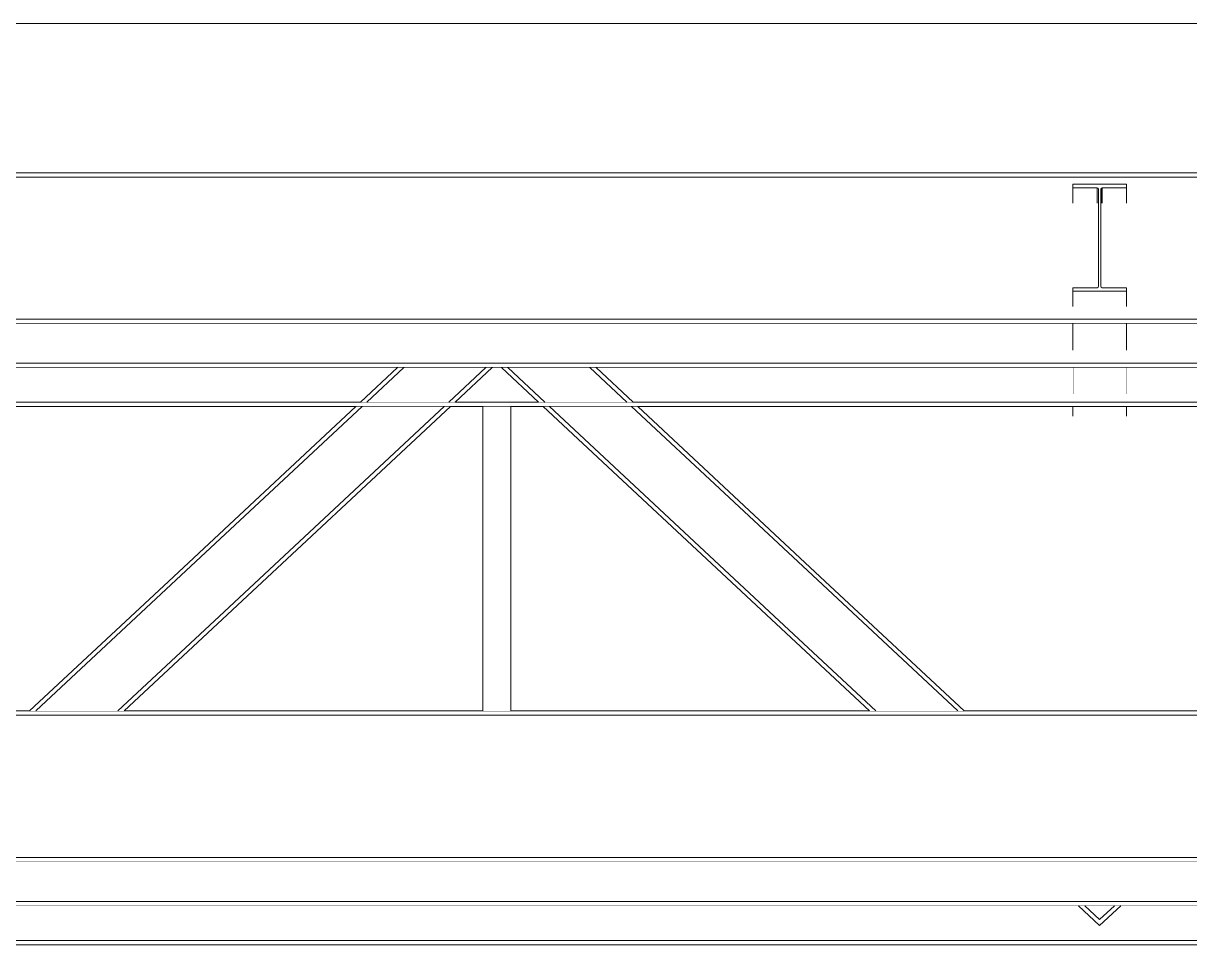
# Model space of a CAD drawing. Extents: x -3080 to 28500, y -1326 to 31609.
# Drawn here: x 1970 to 2240.9, y 28380.8 to 28594.8 of the extents above; entities that cross this region are included whole.
import ezdxf
from ezdxf.xclip import XClip

# ---------------------------------------------------------------- set-up
doc = ezdxf.new("R2010")
doc.units = 0
doc.header["$LTSCALE"] = 100
doc.header["$XCLIPFRAME"] = 2
doc.linetypes.add('188K-SM-07-F10-MECH-CR PIPE-Y2257103$0$X-S-FAB_SL ALL$0$Wipeout_Contour', pattern=[1, 0, -1])
for name, color, linetype in [('0-xref', 8, 'Continuous'), ('188K-SM-07-F10-MECH-CR PIPE-Y2257103$0$X-S-FAB_SL ALL$0$A-ROOF', 7, 'Continuous'), ('188K-SM-07-F10-MECH-CR PIPE-Y2257103$0$X-S-FAB_SL ALL$0$ASP_1', 1, 'Continuous'), ('188K-SM-07-F10-MECH-CR PIPE-Y2257103$0$X-S-FAB_SL ALL$0$Hattch', 7, 'Continuous'), ('188K-SM-07-F10-MECH-CR PIPE-Y2257103$0$X-S-FAB_SL ALL$0$S-TRUSS', 7, 'Continuous')]:
    doc.layers.add(name, color=color, linetype=linetype)

# ---------------------------------------------------------------- blocks, each defined once
blk = doc.blocks.new('188K-SM-07-F10-MECH-CR PIPE-Y2257103$0$X-S-FAB_SL ALL$0$剖面元素_595_3', base_point=(23061.26, -8263.06))
at = {"color": 254, "linetype": '188K-SM-07-F10-MECH-CR PIPE-Y2257103$0$X-S-FAB_SL ALL$0$Wipeout_Contour', "lineweight": 0, "ltscale": 123706.451728}
blk.add_wipeout([(24906.26, -6027.67), (35728.76, -6027.67), (35728.76, -5999.05), (24906.26, -5999.05)], dxfattribs=at).dxf.layer = '188K-SM-07-F10-MECH-CR PIPE-Y2257103$0$X-S-FAB_SL ALL$0$Hattch'
at = {"layer": '188K-SM-07-F10-MECH-CR PIPE-Y2257103$0$X-S-FAB_SL ALL$0$A-ROOF', "color": 6, "lineweight": 0}
blk.add_line((35728.76, -5999.05), (24863.76, -5999.05), dxfattribs=at)
blk = doc.blocks.new('188K-SM-07-F10-MECH-CR PIPE-Y2257103$0$X-S-FAB_SL ALL$0$剖面元素_843_3', base_point=(23061.26, -8263.06))
at = {"color": 254, "linetype": '188K-SM-07-F10-MECH-CR PIPE-Y2257103$0$X-S-FAB_SL ALL$0$Wipeout_Contour', "lineweight": 0, "ltscale": 104019.88169}
blk.add_wipeout([(25683.76, -6033.78), (24906.26, -6033.78), (24906.26, -6034.78), (25683.76, -6034.78)], dxfattribs=at).dxf.layer = '188K-SM-07-F10-MECH-CR PIPE-Y2257103$0$X-S-FAB_SL ALL$0$Hattch'
at = {"color": 254, "linetype": '188K-SM-07-F10-MECH-CR PIPE-Y2257103$0$X-S-FAB_SL ALL$0$Wipeout_Contour', "lineweight": 0, "ltscale": 156850.680588}
blk.add_wipeout([(24906.26, -6068.78), (25693.26, -6068.78), (25693.26, -6068.07), (25683.76, -6068.07), (25683.76, -6067.78), (24906.26, -6067.78)], dxfattribs=at).dxf.layer = '188K-SM-07-F10-MECH-CR PIPE-Y2257103$0$X-S-FAB_SL ALL$0$Hattch'
at = {"color": 254, "linetype": '188K-SM-07-F10-MECH-CR PIPE-Y2257103$0$X-S-FAB_SL ALL$0$Wipeout_Contour', "lineweight": 0, "ltscale": 104137.063914}
blk.add_wipeout([(25683.76, -6158.78), (24906.26, -6158.78), (24906.26, -6159.78), (25683.76, -6159.78)], dxfattribs=at).dxf.layer = '188K-SM-07-F10-MECH-CR PIPE-Y2257103$0$X-S-FAB_SL ALL$0$Hattch'
at = {"color": 254, "linetype": '188K-SM-07-F10-MECH-CR PIPE-Y2257103$0$X-S-FAB_SL ALL$0$Wipeout_Contour', "lineweight": 0, "ltscale": 157042.056673}
blk.add_wipeout([(24906.26, -6193.78), (25701.26, -6193.78), (25701.26, -6193.05), (25683.76, -6193.05), (25683.76, -6192.78), (24906.26, -6192.78)], dxfattribs=at).dxf.layer = '188K-SM-07-F10-MECH-CR PIPE-Y2257103$0$X-S-FAB_SL ALL$0$Hattch'
at = {"layer": '188K-SM-07-F10-MECH-CR PIPE-Y2257103$0$X-S-FAB_SL ALL$0$S-TRUSS', "color": 8, "lineweight": 0}
for p, q in [((25683.76, -6033.78), (24906.26, -6033.78)), ((25683.76, -6034.78), (24906.26, -6034.78)), ((25683.76, -6067.78), (24906.26, -6067.78)), ((25549.84, -6068.78), (25012.69, -6068.78)), ((24911.77, -6158.78), (25650.75, -6158.78)), ((24906.26, -6159.78), (25683.76, -6159.78)), ((24906.26, -6192.78), (25683.76, -6192.78)), ((24906.26, -6193.78), (25701.26, -6193.78))]:
    blk.add_line(p, q, dxfattribs=at)
blk = doc.blocks.new('188K-SM-07-F10-MECH-CR PIPE-Y2257103$0$X-S-FAB_SL ALL$0$剖面元素_846_3', base_point=(23061.26, -8263.06))
at = {"color": 254, "linetype": '188K-SM-07-F10-MECH-CR PIPE-Y2257103$0$X-S-FAB_SL ALL$0$Wipeout_Contour', "lineweight": 0, "ltscale": 208003.092091}
blk.add_wipeout([(25024.51, -6078.02), (25538.01, -6078.02), (25538.01, -6068.78), (25287.46, -6068.78), (25287.46, -6074.98), (25275.06, -6074.98), (25275.06, -6068.78), (25024.51, -6068.78)], dxfattribs=at).dxf.layer = '188K-SM-07-F10-MECH-CR PIPE-Y2257103$0$X-S-FAB_SL ALL$0$Hattch'
at = {"color": 254, "linetype": '188K-SM-07-F10-MECH-CR PIPE-Y2257103$0$X-S-FAB_SL ALL$0$Wipeout_Contour', "lineweight": 0, "ltscale": 157056.456322}
blk.add_wipeout([(24906.26, -6203.02), (24906.26, -6204.02), (25701.26, -6204.02), (25701.26, -6203.12), (25683.76, -6203.12), (25683.76, -6203.02)], dxfattribs=at).dxf.layer = '188K-SM-07-F10-MECH-CR PIPE-Y2257103$0$X-S-FAB_SL ALL$0$Hattch'
at = {"color": 254, "linetype": '188K-SM-07-F10-MECH-CR PIPE-Y2257103$0$X-S-FAB_SL ALL$0$Wipeout_Contour', "lineweight": 0, "ltscale": 104007.257778}
blk.add_wipeout([(25024.51, -6079.02), (25538.01, -6079.02), (25538.01, -6078.02), (25024.51, -6078.02)], dxfattribs=at).dxf.layer = '188K-SM-07-F10-MECH-CR PIPE-Y2257103$0$X-S-FAB_SL ALL$0$Hattch'
at = {"color": 254, "linetype": '188K-SM-07-F10-MECH-CR PIPE-Y2257103$0$X-S-FAB_SL ALL$0$Wipeout_Contour', "lineweight": 0, "ltscale": 104174.204394}
blk.add_wipeout([(24906.26, -6203.02), (25683.76, -6203.02), (25683.76, -6193.78), (24906.26, -6193.78)], dxfattribs=at).dxf.layer = '188K-SM-07-F10-MECH-CR PIPE-Y2257103$0$X-S-FAB_SL ALL$0$Hattch'
at = {"layer": '188K-SM-07-F10-MECH-CR PIPE-Y2257103$0$X-S-FAB_SL ALL$0$S-TRUSS', "color": 8, "lineweight": 0}
for p, q in [((25538.01, -6078.02), (25024.51, -6078.02)), ((25538.01, -6079.02), (25024.51, -6079.02)), ((24906.26, -6203.02), (25683.76, -6203.02)), ((24906.26, -6204.02), (25701.26, -6204.02))]:
    blk.add_line(p, q, dxfattribs=at)
blk = doc.blocks.new('188K-SM-07-F10-MECH-CR PIPE-Y2257103$0$X-S-FAB_SL ALL$0$剖面元素_969_3', base_point=(23061.26, -8263.06))
at = {"color": 254, "linetype": '188K-SM-07-F10-MECH-CR PIPE-Y2257103$0$X-S-FAB_SL ALL$0$Wipeout_Contour', "lineweight": 0, "ltscale": 103971.490158}
blk.add_wipeout([(25281.51, -6037.54), (25281.51, -6041.13), (25281.6, -6040.92), (25281.6, -6037.32)], dxfattribs=at).dxf.layer = '188K-SM-07-F10-MECH-CR PIPE-Y2257103$0$X-S-FAB_SL ALL$0$Hattch'
at = {"color": 254, "linetype": '188K-SM-07-F10-MECH-CR PIPE-Y2257103$0$X-S-FAB_SL ALL$0$Wipeout_Contour', "lineweight": 0, "ltscale": 103992.525593}
blk.add_wipeout([(25275.06, -6061.25), (25275.06, -6064.84), (25287.46, -6064.84), (25287.46, -6061.25)], dxfattribs=at).dxf.layer = '188K-SM-07-F10-MECH-CR PIPE-Y2257103$0$X-S-FAB_SL ALL$0$Hattch'
at = {"color": 254, "linetype": '188K-SM-07-F10-MECH-CR PIPE-Y2257103$0$X-S-FAB_SL ALL$0$Wipeout_Contour', "lineweight": 0, "ltscale": 104000.772566}
blk.add_wipeout([(25275.06, -6068.78), (25275.06, -6074.98), (25287.46, -6074.98), (25287.46, -6068.78)], dxfattribs=at).dxf.layer = '188K-SM-07-F10-MECH-CR PIPE-Y2257103$0$X-S-FAB_SL ALL$0$Hattch'
at = {"color": 254, "linetype": '188K-SM-07-F10-MECH-CR PIPE-Y2257103$0$X-S-FAB_SL ALL$0$Wipeout_Contour', "lineweight": 0, "ltscale": 104010.297241}
blk.add_wipeout([(25275.06, -6085.12), (25287.46, -6085.12), (25287.46, -6079.02), (25275.06, -6079.02)], dxfattribs=at).dxf.layer = '188K-SM-07-F10-MECH-CR PIPE-Y2257103$0$X-S-FAB_SL ALL$0$Hattch'
at = {"color": 254, "linetype": '188K-SM-07-F10-MECH-CR PIPE-Y2257103$0$X-S-FAB_SL ALL$0$Wipeout_Contour', "lineweight": 0, "ltscale": 104016.936449}
blk.add_wipeout([(25275.06, -6090.26), (25287.46, -6090.26), (25287.46, -6088.06), (25275.06, -6088.06)], dxfattribs=at).dxf.layer = '188K-SM-07-F10-MECH-CR PIPE-Y2257103$0$X-S-FAB_SL ALL$0$Hattch'
at = {"layer": '188K-SM-07-F10-MECH-CR PIPE-Y2257103$0$X-S-FAB_SL ALL$0$S-TRUSS', "color": 2, "lineweight": 0}
for p, q in [((25275.06, -6060.45), (25275.06, -6061.25)), ((25287.46, -6061.25), (25275.06, -6061.25)), ((25287.46, -6060.45), (25287.46, -6061.25))]:
    blk.add_line(p, q, dxfattribs=at)
at = {"layer": '188K-SM-07-F10-MECH-CR PIPE-Y2257103$0$X-S-FAB_SL ALL$0$S-TRUSS', "color": 8, "lineweight": 0}
for p, q in [((25275.06, -6061.25), (25275.06, -6064.84)), ((25287.46, -6061.25), (25287.46, -6064.84)), ((25275.06, -6068.78), (25275.06, -6074.98)), ((25287.46, -6068.78), (25287.46, -6074.98)), ((25275.06, -6079.02), (25275.06, -6085.12)), ((25287.46, -6079.02), (25287.46, -6085.12)), ((25275.06, -6088.06), (25275.06, -6090.26)), ((25287.46, -6088.06), (25287.46, -6090.26))]:
    blk.add_line(p, q, dxfattribs=at)
at = {"layer": '188K-SM-07-F10-MECH-CR PIPE-Y2257103$0$X-S-FAB_SL ALL$0$S-TRUSS', "color": 2, "lineweight": 0, "flags": 128}
for points in [[(25280.93, -6060.36), (25280.71, -6060.45), (25275.06, -6060.45)], [(25281.6, -6060.36), (25281.81, -6060.45), (25287.46, -6060.45)]]:
    blk.add_lwpolyline(points, dxfattribs=at)
at = {"color": 254, "linetype": '188K-SM-07-F10-MECH-CR PIPE-Y2257103$0$X-S-FAB_SL ALL$0$Wipeout_Contour', "lineweight": 0, "ltscale": 103971.93426}
blk.add_wipeout([(25281.81, -6037.24), (25281.6, -6037.32), (25281.6, -6040.92), (25281.81, -6040.83)], dxfattribs=at).dxf.layer = '188K-SM-07-F10-MECH-CR PIPE-Y2257103$0$X-S-FAB_SL ALL$0$Hattch'
at = {"color": 254, "linetype": '188K-SM-07-F10-MECH-CR PIPE-Y2257103$0$X-S-FAB_SL ALL$0$Wipeout_Contour', "lineweight": 0, "ltscale": 103983.296967}
blk.add_wipeout([(25287.46, -6037.24), (25281.81, -6037.24), (25281.81, -6040.83), (25287.46, -6040.83)], dxfattribs=at).dxf.layer = '188K-SM-07-F10-MECH-CR PIPE-Y2257103$0$X-S-FAB_SL ALL$0$Hattch'
at = {"layer": '188K-SM-07-F10-MECH-CR PIPE-Y2257103$0$X-S-FAB_SL ALL$0$S-TRUSS', "color": 2, "lineweight": 0}
blk.add_line((25287.46, -6036.44), (25287.46, -6037.24), dxfattribs=at)
at = {"layer": '188K-SM-07-F10-MECH-CR PIPE-Y2257103$0$X-S-FAB_SL ALL$0$S-TRUSS', "color": 8, "lineweight": 0}
blk.add_line((25287.46, -6037.24), (25287.46, -6040.83), dxfattribs=at)
at = {"color": 254, "linetype": '188K-SM-07-F10-MECH-CR PIPE-Y2257103$0$X-S-FAB_SL ALL$0$Wipeout_Contour', "lineweight": 0, "ltscale": 103957.035818}
blk.add_wipeout([(25280.71, -6037.24), (25275.06, -6037.24), (25275.06, -6040.83), (25280.71, -6040.83)], dxfattribs=at).dxf.layer = '188K-SM-07-F10-MECH-CR PIPE-Y2257103$0$X-S-FAB_SL ALL$0$Hattch'
at = {"layer": '188K-SM-07-F10-MECH-CR PIPE-Y2257103$0$X-S-FAB_SL ALL$0$S-TRUSS', "color": 2, "lineweight": 0}
blk.add_line((25275.06, -6036.44), (25275.06, -6037.24), dxfattribs=at)
at = {"layer": '188K-SM-07-F10-MECH-CR PIPE-Y2257103$0$X-S-FAB_SL ALL$0$S-TRUSS', "color": 8, "lineweight": 0}
blk.add_line((25275.06, -6037.24), (25275.06, -6040.83), dxfattribs=at)
at = {"color": 254, "linetype": '188K-SM-07-F10-MECH-CR PIPE-Y2257103$0$X-S-FAB_SL ALL$0$Wipeout_Contour', "lineweight": 0, "ltscale": 103968.479987}
blk.add_wipeout([(25280.71, -6037.24), (25280.71, -6040.83), (25280.93, -6040.92), (25280.93, -6037.32)], dxfattribs=at).dxf.layer = '188K-SM-07-F10-MECH-CR PIPE-Y2257103$0$X-S-FAB_SL ALL$0$Hattch'
at = {"color": 254, "linetype": '188K-SM-07-F10-MECH-CR PIPE-Y2257103$0$X-S-FAB_SL ALL$0$Wipeout_Contour', "lineweight": 0, "ltscale": 103969.202979}
blk.add_wipeout([(25280.93, -6037.32), (25280.93, -6040.92), (25281.01, -6041.13), (25281.01, -6037.54)], dxfattribs=at).dxf.layer = '188K-SM-07-F10-MECH-CR PIPE-Y2257103$0$X-S-FAB_SL ALL$0$Hattch'
at = {"layer": '188K-SM-07-F10-MECH-CR PIPE-Y2257103$0$X-S-FAB_SL ALL$0$S-TRUSS', "color": 2, "lineweight": 0}
blk.add_line((25287.46, -6036.44), (25275.06, -6036.44), dxfattribs=at)
at = {"layer": '188K-SM-07-F10-MECH-CR PIPE-Y2257103$0$X-S-FAB_SL ALL$0$S-TRUSS', "color": 8, "lineweight": 0}
for p, q in [((25280.71, -6037.24), (25280.71, -6040.83)), ((25281.81, -6037.24), (25281.81, -6040.83))]:
    blk.add_line(p, q, dxfattribs=at)
at = {"layer": '188K-SM-07-F10-MECH-CR PIPE-Y2257103$0$X-S-FAB_SL ALL$0$S-TRUSS', "color": 2, "lineweight": 0, "flags": 128}
for points in [[(25280.93, -6037.32), (25280.71, -6037.24), (25275.06, -6037.24)], [(25280.93, -6037.32), (25281.01, -6037.54), (25281.01, -6060.15), (25280.93, -6060.36)], [(25281.6, -6037.32), (25281.51, -6037.54), (25281.51, -6060.15), (25281.6, -6060.36)], [(25287.46, -6037.24), (25281.81, -6037.24), (25281.6, -6037.32)]]:
    blk.add_lwpolyline(points, dxfattribs=at)
blk = doc.blocks.new('188K-SM-07-F10-MECH-CR PIPE-Y2257103$0$X-S-FAB_SL ALL$0$剖面元素_1507_3', base_point=(23061.26, -8263.06))
at = {"color": 254, "linetype": '188K-SM-07-F10-MECH-CR PIPE-Y2257103$0$X-S-FAB_SL ALL$0$Wipeout_Contour', "lineweight": 0, "ltscale": 103186.789835}
blk.add_wipeout([(25024.51, -6079.02), (25024.51, -6087.06), (25109.58, -6087.06), (25118.2, -6079.02)], dxfattribs=at).dxf.layer = '188K-SM-07-F10-MECH-CR PIPE-Y2257103$0$X-S-FAB_SL ALL$0$Hattch'
at = {"color": 254, "linetype": '188K-SM-07-F10-MECH-CR PIPE-Y2257103$0$X-S-FAB_SL ALL$0$Wipeout_Contour', "lineweight": 0, "ltscale": 103466.828861}
blk.add_wipeout([(25140.19, -6079.02), (25131.57, -6087.06), (25150.96, -6087.06), (25142.33, -6079.02)], dxfattribs=at).dxf.layer = '188K-SM-07-F10-MECH-CR PIPE-Y2257103$0$X-S-FAB_SL ALL$0$Hattch'
at = {"color": 254, "linetype": '188K-SM-07-F10-MECH-CR PIPE-Y2257103$0$X-S-FAB_SL ALL$0$Wipeout_Contour', "lineweight": 0, "ltscale": 208021.445647}
blk.add_wipeout([(25275.06, -6079.02), (25164.32, -6079.02), (25172.95, -6087.06), (25389.58, -6087.06), (25398.2, -6079.02), (25287.46, -6079.02), (25287.46, -6085.12), (25275.06, -6085.12)], dxfattribs=at).dxf.layer = '188K-SM-07-F10-MECH-CR PIPE-Y2257103$0$X-S-FAB_SL ALL$0$Hattch'
at = {"color": 254, "linetype": '188K-SM-07-F10-MECH-CR PIPE-Y2257103$0$X-S-FAB_SL ALL$0$Wipeout_Contour', "lineweight": 0, "ltscale": 211553.649714}
blk.add_wipeout([(24906.26, -6213.06), (26506.26, -6213.06), (26506.26, -6212.06), (25718.76, -6212.06), (25718.76, -6212.87), (25683.76, -6212.87), (25683.76, -6212.06), (24906.26, -6212.06)], dxfattribs=at).dxf.layer = '188K-SM-07-F10-MECH-CR PIPE-Y2257103$0$X-S-FAB_SL ALL$0$Hattch'
at = {"color": 254, "linetype": '188K-SM-07-F10-MECH-CR PIPE-Y2257103$0$X-S-FAB_SL ALL$0$Wipeout_Contour', "lineweight": 0, "ltscale": 104015.721801}
blk.add_wipeout([(25024.51, -6087.06), (25024.51, -6088.06), (25538.01, -6088.06), (25538.01, -6087.06)], dxfattribs=at).dxf.layer = '188K-SM-07-F10-MECH-CR PIPE-Y2257103$0$X-S-FAB_SL ALL$0$Hattch'
at = {"color": 254, "linetype": '188K-SM-07-F10-MECH-CR PIPE-Y2257103$0$X-S-FAB_SL ALL$0$Wipeout_Contour', "lineweight": 0, "ltscale": 338468.998267}
blk.add_wipeout([(24906.26, -6204.02), (24906.26, -6212.06), (25683.76, -6212.06), (25683.76, -6204.02), (25566.2, -6204.02), (25561.26, -6208.62), (25556.33, -6204.02), (25286.2, -6204.02), (25281.26, -6208.62), (25276.33, -6204.02), (25006.2, -6204.02), (25001.26, -6208.62), (24996.33, -6204.02)], dxfattribs=at).dxf.layer = '188K-SM-07-F10-MECH-CR PIPE-Y2257103$0$X-S-FAB_SL ALL$0$Hattch'
at = {"layer": '188K-SM-07-F10-MECH-CR PIPE-Y2257103$0$X-S-FAB_SL ALL$0$S-TRUSS', "color": 8, "lineweight": 0}
for p, q in [((25538.01, -6087.06), (25024.51, -6087.06)), ((25538.01, -6088.06), (25024.51, -6088.06)), ((24906.26, -6212.06), (25683.76, -6212.06)), ((24906.26, -6213.06), (26506.26, -6213.06))]:
    blk.add_line(p, q, dxfattribs=at)
blk = doc.blocks.new('188K-SM-07-F10-MECH-CR PIPE-Y2257103$0$X-S-FAB_SL ALL$0$剖面元素_1720_3', base_point=(23061.26, -8263.06))
at = {"color": 254, "linetype": '188K-SM-07-F10-MECH-CR PIPE-Y2257103$0$X-S-FAB_SL ALL$0$Wipeout_Contour', "lineweight": 0, "ltscale": 103570.399916}
blk.add_wipeout([(25164.32, -6079.02), (25162.86, -6079.02), (25171.48, -6087.06), (25172.95, -6087.06)], dxfattribs=at).dxf.layer = '188K-SM-07-F10-MECH-CR PIPE-Y2257103$0$X-S-FAB_SL ALL$0$Hattch'
at = {"color": 254, "linetype": '188K-SM-07-F10-MECH-CR PIPE-Y2257103$0$X-S-FAB_SL ALL$0$Wipeout_Contour', "lineweight": 0, "ltscale": 103282.867774}
blk.add_wipeout([(25108.51, -6088.06), (25066.15, -6127.58), (25066.83, -6128.31), (25109.97, -6088.06)], dxfattribs=at).dxf.layer = '188K-SM-07-F10-MECH-CR PIPE-Y2257103$0$X-S-FAB_SL ALL$0$Hattch'
at = {"color": 254, "linetype": '188K-SM-07-F10-MECH-CR PIPE-Y2257103$0$X-S-FAB_SL ALL$0$Wipeout_Contour', "lineweight": 0, "ltscale": 78094.75671}
blk.add_wipeout([(25284.73, -6204.02), (25277.8, -6204.02), (25281.26, -6207.25)], dxfattribs=at).dxf.layer = '188K-SM-07-F10-MECH-CR PIPE-Y2257103$0$X-S-FAB_SL ALL$0$Hattch'
at = {"color": 254, "linetype": '188K-SM-07-F10-MECH-CR PIPE-Y2257103$0$X-S-FAB_SL ALL$0$Wipeout_Contour', "lineweight": 0, "ltscale": 103363.263379}
blk.add_wipeout([(25118.2, -6079.02), (25109.58, -6087.06), (25111.05, -6087.06), (25119.67, -6079.02)], dxfattribs=at).dxf.layer = '188K-SM-07-F10-MECH-CR PIPE-Y2257103$0$X-S-FAB_SL ALL$0$Hattch'
at = {"color": 254, "linetype": '188K-SM-07-F10-MECH-CR PIPE-Y2257103$0$X-S-FAB_SL ALL$0$Wipeout_Contour', "lineweight": 0, "ltscale": 103697.919535}
blk.add_wipeout([(25172.55, -6088.06), (25215.7, -6128.31), (25216.38, -6127.58), (25174.02, -6088.06)], dxfattribs=at).dxf.layer = '188K-SM-07-F10-MECH-CR PIPE-Y2257103$0$X-S-FAB_SL ALL$0$Hattch'
at = {"color": 254, "linetype": '188K-SM-07-F10-MECH-CR PIPE-Y2257103$0$X-S-FAB_SL ALL$0$Wipeout_Contour', "lineweight": 0, "ltscale": 156189.768636}
blk.add_wipeout([(25276.33, -6204.02), (25281.26, -6208.62), (25286.2, -6204.02), (25284.73, -6204.02), (25281.26, -6207.25), (25277.8, -6204.02)], dxfattribs=at).dxf.layer = '188K-SM-07-F10-MECH-CR PIPE-Y2257103$0$X-S-FAB_SL ALL$0$Hattch'
at = {"layer": '188K-SM-07-F10-MECH-CR PIPE-Y2257103$0$X-S-FAB_SL ALL$0$S-TRUSS', "color": 8, "lineweight": 0}
for p, q in [((25281.26, -6208.62), (25276.33, -6204.02)), ((25281.26, -6207.25), (25277.8, -6204.02)), ((25284.73, -6204.02), (25281.26, -6207.25)), ((25286.2, -6204.02), (25281.26, -6208.62))]:
    blk.add_line(p, q, dxfattribs=at)
at = {"color": 254, "linetype": '188K-SM-07-F10-MECH-CR PIPE-Y2257103$0$X-S-FAB_SL ALL$0$Wipeout_Contour', "lineweight": 0, "ltscale": 103530.502037}
blk.add_wipeout([(25143.8, -6079.02), (25152.42, -6087.06), (25171.48, -6087.06), (25162.86, -6079.02)], dxfattribs=at).dxf.layer = '188K-SM-07-F10-MECH-CR PIPE-Y2257103$0$X-S-FAB_SL ALL$0$Hattch'
at = {"color": 254, "linetype": '188K-SM-07-F10-MECH-CR PIPE-Y2257103$0$X-S-FAB_SL ALL$0$Wipeout_Contour', "lineweight": 0, "ltscale": 103314.624099}
blk.add_wipeout([(25066.83, -6128.31), (25075.7, -6137.82), (25129.03, -6088.06), (25109.97, -6088.06)], dxfattribs=at).dxf.layer = '188K-SM-07-F10-MECH-CR PIPE-Y2257103$0$X-S-FAB_SL ALL$0$Hattch'
at = {"color": 254, "linetype": '188K-SM-07-F10-MECH-CR PIPE-Y2257103$0$X-S-FAB_SL ALL$0$Wipeout_Contour', "lineweight": 0, "ltscale": 103403.158667}
blk.add_wipeout([(25119.67, -6079.02), (25111.05, -6087.06), (25130.1, -6087.06), (25138.73, -6079.02)], dxfattribs=at).dxf.layer = '188K-SM-07-F10-MECH-CR PIPE-Y2257103$0$X-S-FAB_SL ALL$0$Hattch'
at = {"color": 254, "linetype": '188K-SM-07-F10-MECH-CR PIPE-Y2257103$0$X-S-FAB_SL ALL$0$Wipeout_Contour', "lineweight": 0, "ltscale": 103670.929186}
blk.add_wipeout([(25172.55, -6088.06), (25153.5, -6088.06), (25206.83, -6137.82), (25215.7, -6128.31)], dxfattribs=at).dxf.layer = '188K-SM-07-F10-MECH-CR PIPE-Y2257103$0$X-S-FAB_SL ALL$0$Hattch'
at = {"color": 254, "linetype": '188K-SM-07-F10-MECH-CR PIPE-Y2257103$0$X-S-FAB_SL ALL$0$Wipeout_Contour', "lineweight": 0, "ltscale": 103169.111415}
blk.add_wipeout([(25032.7, -6158.78), (25034.17, -6158.78), (25066.83, -6128.31), (25066.15, -6127.58)], dxfattribs=at).dxf.layer = '188K-SM-07-F10-MECH-CR PIPE-Y2257103$0$X-S-FAB_SL ALL$0$Hattch'
at = {"color": 254, "linetype": '188K-SM-07-F10-MECH-CR PIPE-Y2257103$0$X-S-FAB_SL ALL$0$Wipeout_Contour', "lineweight": 0, "ltscale": 103490.6039}
blk.add_wipeout([(25142.33, -6079.02), (25150.96, -6087.06), (25152.42, -6087.06), (25143.8, -6079.02)], dxfattribs=at).dxf.layer = '188K-SM-07-F10-MECH-CR PIPE-Y2257103$0$X-S-FAB_SL ALL$0$Hattch'
at = {"color": 254, "linetype": '188K-SM-07-F10-MECH-CR PIPE-Y2257103$0$X-S-FAB_SL ALL$0$Wipeout_Contour', "lineweight": 0, "ltscale": 103346.175775}
blk.add_wipeout([(25075.7, -6137.82), (25076.38, -6138.55), (25130.5, -6088.06), (25129.03, -6088.06)], dxfattribs=at).dxf.layer = '188K-SM-07-F10-MECH-CR PIPE-Y2257103$0$X-S-FAB_SL ALL$0$Hattch'
at = {"color": 254, "linetype": '188K-SM-07-F10-MECH-CR PIPE-Y2257103$0$X-S-FAB_SL ALL$0$Wipeout_Contour', "lineweight": 0, "ltscale": 103878.680394}
blk.add_wipeout([(25216.38, -6127.58), (25215.7, -6128.31), (25248.36, -6158.78), (25249.83, -6158.78)], dxfattribs=at).dxf.layer = '188K-SM-07-F10-MECH-CR PIPE-Y2257103$0$X-S-FAB_SL ALL$0$Hattch'
at = {"layer": '188K-SM-07-F10-MECH-CR PIPE-Y2257103$0$X-S-FAB_SL ALL$0$S-TRUSS', "color": 8, "lineweight": 0}
for p, q in [((25118.2, -6079.02), (25109.58, -6087.06)), ((25119.67, -6079.02), (25111.05, -6087.06))]:
    blk.add_line(p, q, dxfattribs=at)
at = {"color": 254, "linetype": '188K-SM-07-F10-MECH-CR PIPE-Y2257103$0$X-S-FAB_SL ALL$0$Wipeout_Contour', "lineweight": 0, "ltscale": 103443.053642}
blk.add_wipeout([(25138.73, -6079.02), (25130.1, -6087.06), (25131.57, -6087.06), (25140.19, -6079.02)], dxfattribs=at).dxf.layer = '188K-SM-07-F10-MECH-CR PIPE-Y2257103$0$X-S-FAB_SL ALL$0$Hattch'
at = {"color": 254, "linetype": '188K-SM-07-F10-MECH-CR PIPE-Y2257103$0$X-S-FAB_SL ALL$0$Wipeout_Contour', "lineweight": 0, "ltscale": 103644.30836}
blk.add_wipeout([(25152.03, -6088.06), (25206.15, -6138.55), (25206.83, -6137.82), (25153.5, -6088.06)], dxfattribs=at).dxf.layer = '188K-SM-07-F10-MECH-CR PIPE-Y2257103$0$X-S-FAB_SL ALL$0$Hattch'
at = {"color": 254, "linetype": '188K-SM-07-F10-MECH-CR PIPE-Y2257103$0$X-S-FAB_SL ALL$0$Wipeout_Contour', "lineweight": 0, "ltscale": 103200.603202}
blk.add_wipeout([(25034.17, -6158.78), (25053.22, -6158.78), (25075.7, -6137.82), (25066.83, -6128.31)], dxfattribs=at).dxf.layer = '188K-SM-07-F10-MECH-CR PIPE-Y2257103$0$X-S-FAB_SL ALL$0$Hattch'
at = {"layer": '188K-SM-07-F10-MECH-CR PIPE-Y2257103$0$X-S-FAB_SL ALL$0$S-TRUSS', "color": 8, "lineweight": 0}
for p, q in [((25138.73, -6079.02), (25130.1, -6087.06)), ((25140.19, -6079.02), (25131.57, -6087.06)), ((25150.96, -6087.06), (25142.33, -6079.02)), ((25152.42, -6087.06), (25143.8, -6079.02)), ((25171.48, -6087.06), (25162.86, -6079.02)), ((25172.95, -6087.06), (25164.32, -6079.02)), ((25108.51, -6088.06), (25066.15, -6127.58)), ((25109.97, -6088.06), (25066.83, -6128.31))]:
    blk.add_line(p, q, dxfattribs=at)
at = {"color": 254, "linetype": '188K-SM-07-F10-MECH-CR PIPE-Y2257103$0$X-S-FAB_SL ALL$0$Wipeout_Contour', "lineweight": 0, "ltscale": 103852.166488}
blk.add_wipeout([(25215.7, -6128.31), (25206.83, -6137.82), (25229.3, -6158.78), (25248.36, -6158.78)], dxfattribs=at).dxf.layer = '188K-SM-07-F10-MECH-CR PIPE-Y2257103$0$X-S-FAB_SL ALL$0$Hattch'
at = {"color": 254, "linetype": '188K-SM-07-F10-MECH-CR PIPE-Y2257103$0$X-S-FAB_SL ALL$0$Wipeout_Contour', "lineweight": 0, "ltscale": 103232.381504}
blk.add_wipeout([(25075.7, -6137.82), (25053.22, -6158.78), (25054.69, -6158.78), (25076.38, -6138.55)], dxfattribs=at).dxf.layer = '188K-SM-07-F10-MECH-CR PIPE-Y2257103$0$X-S-FAB_SL ALL$0$Hattch'
at = {"layer": '188K-SM-07-F10-MECH-CR PIPE-Y2257103$0$X-S-FAB_SL ALL$0$S-TRUSS', "color": 8, "lineweight": 0}
for p, q in [((25129.03, -6088.06), (25075.7, -6137.82)), ((25130.5, -6088.06), (25076.38, -6138.55)), ((25215.7, -6128.31), (25172.55, -6088.06)), ((25216.38, -6127.58), (25174.02, -6088.06)), ((25066.15, -6127.58), (25032.7, -6158.78)), ((25066.83, -6128.31), (25034.17, -6158.78)), ((25075.7, -6137.82), (25053.22, -6158.78)), ((25076.38, -6138.55), (25054.69, -6158.78))]:
    blk.add_line(p, q, dxfattribs=at)
at = {"color": 254, "linetype": '188K-SM-07-F10-MECH-CR PIPE-Y2257103$0$X-S-FAB_SL ALL$0$Wipeout_Contour', "lineweight": 0, "ltscale": 103825.097164}
blk.add_wipeout([(25206.83, -6137.82), (25206.15, -6138.55), (25227.84, -6158.78), (25229.3, -6158.78)], dxfattribs=at).dxf.layer = '188K-SM-07-F10-MECH-CR PIPE-Y2257103$0$X-S-FAB_SL ALL$0$Hattch'
at = {"layer": '188K-SM-07-F10-MECH-CR PIPE-Y2257103$0$X-S-FAB_SL ALL$0$S-TRUSS', "color": 8, "lineweight": 0}
for p, q in [((25206.15, -6138.55), (25152.03, -6088.06)), ((25206.83, -6137.82), (25153.5, -6088.06)), ((25248.36, -6158.78), (25215.7, -6128.31)), ((25249.83, -6158.78), (25216.38, -6127.58)), ((25227.84, -6158.78), (25206.15, -6138.55)), ((25229.3, -6158.78), (25206.83, -6137.82))]:
    blk.add_line(p, q, dxfattribs=at)
blk = doc.blocks.new('188K-SM-07-F10-MECH-CR PIPE-Y2257103$0$X-S-FAB_SL ALL$0$剖面元素_1724_3', base_point=(23061.26, -8263.06))
at = {"color": 254, "linetype": '188K-SM-07-F10-MECH-CR PIPE-Y2257103$0$X-S-FAB_SL ALL$0$Wipeout_Contour', "lineweight": 0, "ltscale": 103505.023383}
blk.add_wipeout([(25138.01, -6158.78), (25144.51, -6158.78), (25144.51, -6088.06), (25138.01, -6088.06)], dxfattribs=at).dxf.layer = '188K-SM-07-F10-MECH-CR PIPE-Y2257103$0$X-S-FAB_SL ALL$0$Hattch'
at = {"layer": '188K-SM-07-F10-MECH-CR PIPE-Y2257103$0$X-S-FAB_SL ALL$0$S-TRUSS', "color": 8, "lineweight": 0}
for p, q in [((25138.01, -6158.78), (25138.01, -6088.06)), ((25144.51, -6158.78), (25144.51, -6088.06))]:
    blk.add_line(p, q, dxfattribs=at)
blk = doc.blocks.new('188K-SM-07-F10-MECH-CR PIPE-Y2257103$0$X-S-FAB_SL ALL$0$A$C2e9ab586')
at = {"layer": '188K-SM-07-F10-MECH-CR PIPE-Y2257103$0$X-S-FAB_SL ALL$0$A-ROOF', "lineweight": 0}
blk.add_blockref('188K-SM-07-F10-MECH-CR PIPE-Y2257103$0$X-S-FAB_SL ALL$0$剖面元素_595_3', (-28106.39, 285), dxfattribs=at)
at = {"layer": '188K-SM-07-F10-MECH-CR PIPE-Y2257103$0$X-S-FAB_SL ALL$0$S-TRUSS', "lineweight": 0}
blk.add_blockref('188K-SM-07-F10-MECH-CR PIPE-Y2257103$0$X-S-FAB_SL ALL$0$剖面元素_843_3', (-28106.39, 285), dxfattribs=at)
blk.add_blockref('188K-SM-07-F10-MECH-CR PIPE-Y2257103$0$X-S-FAB_SL ALL$0$剖面元素_846_3', (-28106.39, 285), dxfattribs=at)
blk.add_blockref('188K-SM-07-F10-MECH-CR PIPE-Y2257103$0$X-S-FAB_SL ALL$0$剖面元素_969_3', (-28106.39, 285), dxfattribs=at)
blk.add_blockref('188K-SM-07-F10-MECH-CR PIPE-Y2257103$0$X-S-FAB_SL ALL$0$剖面元素_1507_3', (-28106.39, 285), dxfattribs=at)
blk.add_blockref('188K-SM-07-F10-MECH-CR PIPE-Y2257103$0$X-S-FAB_SL ALL$0$剖面元素_1720_3', (-28106.39, 285), dxfattribs=at)
blk.add_blockref('188K-SM-07-F10-MECH-CR PIPE-Y2257103$0$X-S-FAB_SL ALL$0$剖面元素_1724_3', (-28106.39, 285), dxfattribs=at)
blk = doc.blocks.new('188K-SM-07-F10-MECH-CR PIPE-Y2257103$0$X-S-FAB_SL ALL')
at = {"layer": '188K-SM-07-F10-MECH-CR PIPE-Y2257103$0$X-S-FAB_SL ALL$0$ASP_1'}
blk.add_blockref('188K-SM-07-F10-MECH-CR PIPE-Y2257103$0$X-S-FAB_SL ALL$0$A$C2e9ab586', (23632.864, -73288.977), dxfattribs=at)
blk = doc.blocks.new('188K-SM-07-F10-MECH-CR PIPE-Y2257103')
ref = blk.add_blockref('188K-SM-07-F10-MECH-CR PIPE-Y2257103$0$X-S-FAB_SL ALL', (4473.521, 99334.763))
XClip(ref).set_block_clipping_path([(-7553.4648570136, -75341.9369645483), (24026.2025623869, -67725.7696244382)])

msp = doc.modelspace()

# ---------------------------------------------------------------- block references
at = {"layer": '0-xref'}
msp.add_blockref('188K-SM-07-F10-MECH-CR PIPE-Y2257103', (0, 0), dxfattribs=at)

doc.saveas('drawing.dxf')
